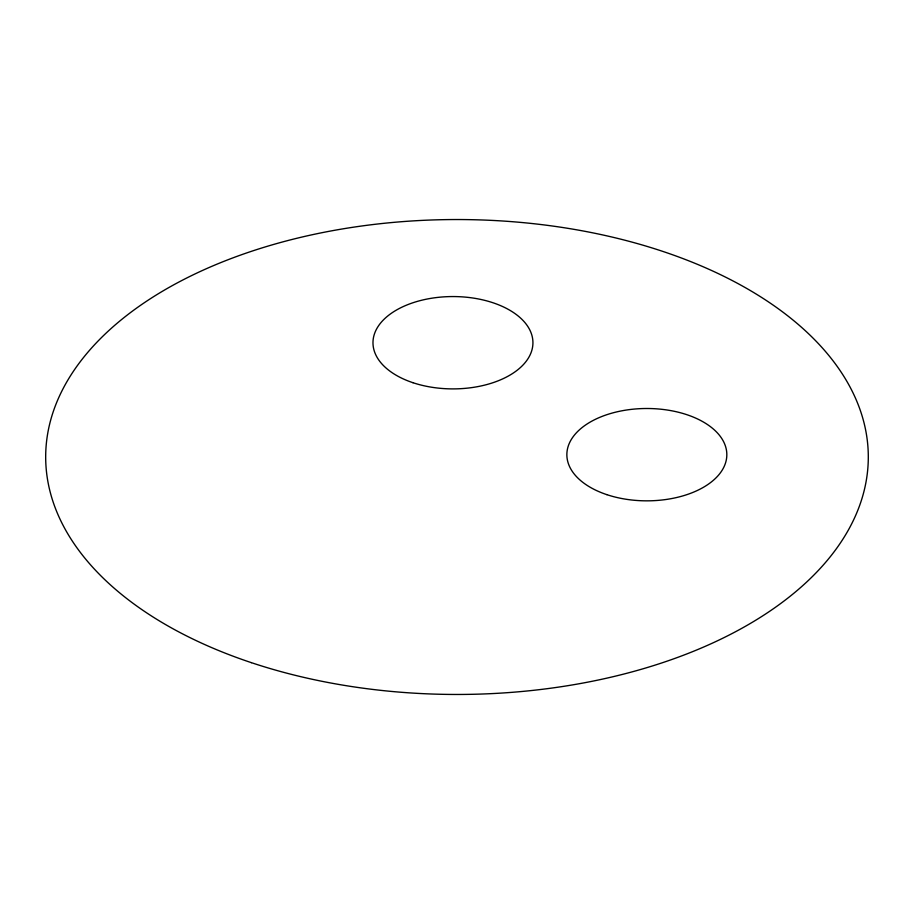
<?xml version="1.0" encoding="UTF-8"?>
<svg xmlns="http://www.w3.org/2000/svg" width="914" height="914" viewBox="0 0 914 914"><rect width="100%" height="100%" fill="white"/><g stroke="black" fill="none" stroke-linecap="round" stroke-linejoin="round"><path stroke-width="1.37" d="M251.35 662.65A411.3 237.457 0 0 0 868.3 457A411.3 237.457 0 0 0 251.35 251.35A411.3 237.457 0 0 0 251.35 662.65M606.862 494.657A79.975 46.168 0 0 0 726.824 454.669A79.975 46.168 0 0 0 606.862 414.682A79.975 46.168 0 0 0 606.862 494.657M412.979 382.715A79.975 46.168 0 0 0 532.931 342.727A79.975 46.168 0 0 0 412.979 302.74A79.975 46.168 0 0 0 412.979 382.715"/></g></svg>
